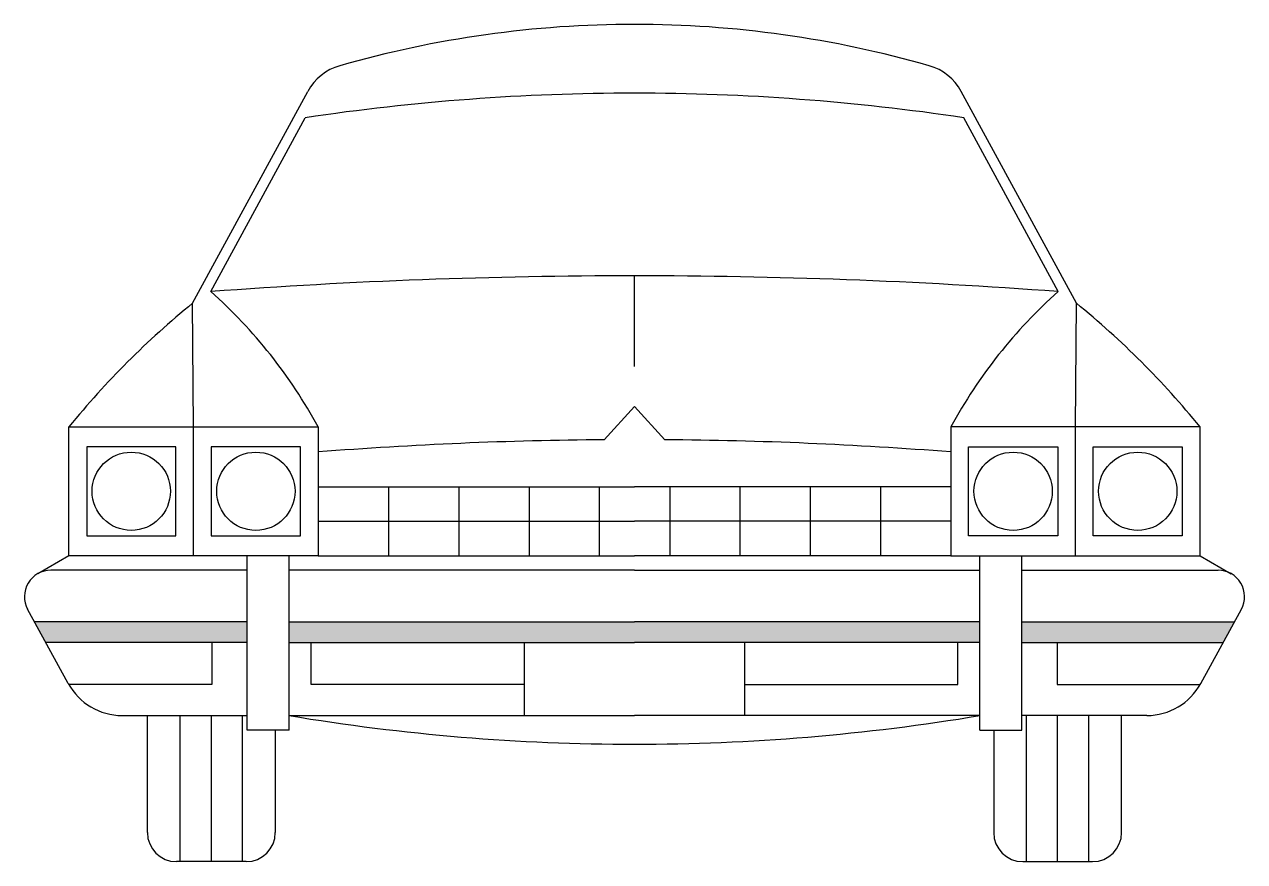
# Model space of a CAD drawing. Extents: x -38.4 to 38.4, y 0 to 52.8.
import ezdxf

# ---------------------------------------------------------------- set-up
doc = ezdxf.new("R2010")
doc.units = 0
doc.layers.add('LAYER01', color=7, linetype='CONTINUOUS')

msp = doc.modelspace()

# ---------------------------------------------------------------- linework, layer by layer
at = {"layer": 'LAYER01', "color": 7, "linetype": 'CONTINUOUS'}
for p, q in [((-27.833, 35.199), (-20.58, 48.555)), ((27.833, 35.199), (20.58, 48.555)), ((-26.686, 35.934), (-20.735, 46.893)), ((26.686, 35.934), (20.735, 46.893)), ((0, 31.209), (0, 36.926)), ((-27.776, 27.404), (-27.833, 35.199)), ((27.776, 27.404), (27.833, 35.199)), ((0, 28.682), (-1.917, 26.592)), ((0, 28.682), (1.917, 26.592)), ((-35.624, 27.404), (-19.929, 27.404)), ((-35.624, 19.286), (-35.624, 27.404)), ((-27.776, 19.286), (-27.776, 27.404)), ((-19.929, 27.404), (-19.929, 19.286)), ((35.624, 27.404), (19.929, 27.404)), ((19.929, 27.404), (19.929, 19.286)), ((27.776, 19.286), (27.776, 27.404)), ((35.624, 19.286), (35.624, 27.404)), ((-28.897, 26.149), (-34.504, 26.149)), ((-34.504, 26.149), (-34.504, 20.541)), ((-28.897, 20.541), (-28.897, 26.149)), ((-21.049, 26.149), (-26.656, 26.149)), ((-26.656, 26.149), (-26.656, 20.541)), ((-21.049, 20.541), (-21.049, 26.149)), ((21.049, 26.149), (26.656, 26.149)), ((21.049, 20.541), (21.049, 26.149)), ((26.656, 26.149), (26.656, 20.541)), ((28.897, 26.149), (34.504, 26.149)), ((28.897, 20.541), (28.897, 26.149)), ((34.504, 26.149), (34.504, 20.541)), ((-19.929, 23.633), (0, 23.633)), ((-15.5, 23.633), (-15.5, 19.286)), ((-11.072, 23.633), (-11.072, 19.286)), ((-6.644, 23.633), (-6.644, 19.286)), ((-2.216, 23.633), (-2.216, 19.286)), ((19.929, 23.633), (0, 23.633)), ((2.216, 23.633), (2.216, 19.286)), ((6.644, 23.633), (6.644, 19.286)), ((11.072, 23.633), (11.072, 19.286)), ((15.5, 23.633), (15.5, 19.286)), ((-19.929, 21.459), (0, 21.459)), ((19.929, 21.459), (0, 21.459)), ((-34.504, 20.541), (-28.897, 20.541)), ((-26.656, 20.541), (-21.049, 20.541)), ((26.656, 20.541), (21.049, 20.541)), ((34.504, 20.541), (28.897, 20.541)), ((-35.624, 19.286), (-37.594, 18.151)), ((-19.929, 19.286), (-35.624, 19.286)), ((-24.399, 8.296), (-24.399, 19.286)), ((-21.757, 8.296), (-21.757, 19.286)), ((-19.929, 19.286), (0, 19.286)), ((19.929, 19.286), (0, 19.286)), ((19.929, 19.286), (35.624, 19.286)), ((21.757, 8.296), (21.757, 19.286)), ((24.399, 8.296), (24.399, 19.286)), ((35.624, 19.286), (37.594, 18.151)), ((-24.399, 18.374), (-36.761, 18.374)), ((0, 18.374), (-21.757, 18.374)), ((0, 18.374), (21.757, 18.374)), ((24.399, 18.374), (36.761, 18.374)), ((-35.666, 11.22), (-38.226, 15.904)), ((35.666, 11.22), (38.226, 15.904)), ((-24.399, 15.108), (-37.791, 15.108)), ((-21.757, 15.108), (0, 15.108)), ((21.757, 15.108), (0, 15.108)), ((24.399, 15.108), (37.791, 15.108)), ((-24.399, 13.813), (-37.083, 13.813)), ((-26.626, 13.813), (-26.626, 11.172)), ((-21.757, 13.813), (0, 13.813)), ((-20.358, 11.172), (-20.358, 13.813)), ((-6.939, 9.208), (-6.939, 13.813)), ((21.757, 13.813), (0, 13.813)), ((6.94, 9.208), (6.94, 13.813)), ((20.358, 11.172), (20.358, 13.813)), ((24.399, 13.813), (37.083, 13.813)), ((26.626, 13.813), (26.626, 11.172)), ((-26.626, 11.172), (-35.639, 11.172)), ((-6.939, 11.172), (-20.358, 11.172)), ((6.94, 11.172), (20.358, 11.172)), ((26.626, 11.172), (35.639, 11.172)), ((-32.272, 9.208), (-24.399, 9.208)), ((-30.683, 1.827), (-30.683, 9.208)), ((-28.611, 0), (-28.611, 9.208)), ((-26.655, 0), (-26.655, 9.208)), ((-24.7, 0), (-24.7, 9.208)), ((-21.757, 9.208), (0, 9.208)), ((21.757, 9.208), (0, 9.208)), ((32.272, 9.208), (24.399, 9.208)), ((24.7, 0), (24.7, 9.208)), ((26.655, 0), (26.655, 9.208)), ((28.611, 0), (28.611, 9.208)), ((30.683, 1.827), (30.683, 9.208)), ((-21.757, 8.296), (-24.399, 8.296)), ((-22.627, 8.296), (-22.627, 1.827)), ((21.757, 8.296), (24.399, 8.296)), ((22.627, 8.296), (22.627, 1.827)), ((-24.454, 0), (-28.856, 0)), ((24.454, 0), (28.856, 0))]:
    msp.add_line(p, q, dxfattribs=at)
for centre in [(-31.7, 23.345), (-23.852, 23.345), (23.852, 23.345), (31.7, 23.345)]:
    msp.add_circle(centre, 2.467, dxfattribs=at)
for centre, radius, start, end in [((0, -14.642), 67.419, 90, 105.98482), ((0, -14.642), 67.419, 74.01517, 90), ((-17.647, 46.962), 3.337, 105.98482, 151.49442), ((17.647, 46.962), 3.337, 28.50559, 74.01517), ((0, -91.37), 139.809, 90, 98.52891), ((0, -91.37), 139.809, 81.47108, 90), ((0, -322.607), 359.533, 90, 94.25664), ((0, -322.607), 359.533, 85.74336, 90), ((-47.836, 12.238), 31.763, 28.52121, 48.24927), ((47.836, 12.238), 31.763, 131.75073, 151.47879), ((6.385, -6.794), 54.169, 129.17481, 140.85224), ((-6.385, -6.794), 54.169, 39.14775, 50.8252), ((0, -229.475), 256.074, 90.42895, 94.46346), ((0, -229.475), 256.074, 85.53654, 89.57105), ((-36.761, 16.704), 1.669, 90, 208.66145), ((36.761, 16.704), 1.669, 331.33857, 90), ((-32.272, 13.075), 3.867, 208.66145, 270), ((32.272, 13.075), 3.867, 270, 331.33857), ((0, 139.357), 131.955, 260.50984, 270), ((0, 139.357), 131.955, 270, 279.49017), ((-28.856, 1.827), 1.827, 180.00001, 270), ((-24.454, 1.827), 1.827, 270, 0), ((24.454, 1.827), 1.827, 180.00001, 270), ((28.856, 1.827), 1.827, 270, 0)]:
    msp.add_arc(centre, radius, start, end, dxfattribs=at)
for points in [[(-37.083, 13.813), (-37.791, 15.108), (-24.399, 13.813), (-24.399, 15.108)], [(0, 13.813), (0, 15.108), (-21.757, 13.813), (-21.757, 15.108)], [(0, 13.813), (0, 15.108), (21.757, 13.813), (21.757, 15.108)], [(37.083, 13.813), (37.791, 15.108), (24.399, 13.813), (24.399, 15.108)]]:
    msp.add_solid(points, dxfattribs=at)

doc.saveas('drawing.dxf')
